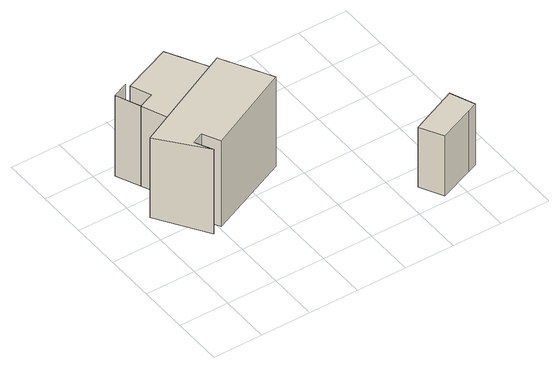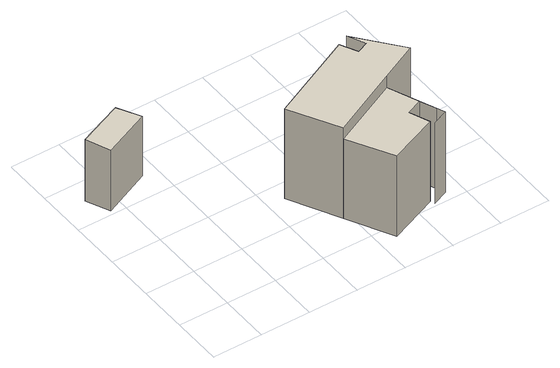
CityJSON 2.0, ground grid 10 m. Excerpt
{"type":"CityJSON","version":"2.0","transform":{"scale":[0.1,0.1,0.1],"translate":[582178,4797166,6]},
"CityObjects":{
"building1":{"type":"Building","children":["building1-1"],"geometry":[{"type":"MultiSurface","lod":"1","boundaries":[[[0,1,2,3]],[[1,4,5,2]],[[4,6,7,5]],[[6,8,9,7]],[[8,10,11,9]],[[10,12,13,11]],[[12,14,15,13]],[[14,0,3,15]],[[14,12,10,8,6,4,1,0]]]}]},
"building1-1":{"type":"BuildingPart","attributes":{"name":"8297404_P","measuredHeight":20.05},"parents":["building1"],"geometry":[{"type":"MultiSurface","lod":"2","boundaries":[[[0,1,2,3]],[[1,4,5,2]],[[4,6,7,5]],[[6,8,9,7]],[[8,10,11,9]],[[10,12,13,11]],[[12,14,15,13]],[[14,0,3,15]],[[14,12,10,8,6,4,1,0]]],"semantics":{"surfaces":[{"type":"WallSurface"},{"type":"RoofSurface"}],"values":[0,0,0,0,0,0,0,0,1]}}]},
"building2":{"type":"Building","children":["building2-1"],"geometry":[{"type":"MultiSurface","lod":"1","boundaries":[[[16,17,18,3]],[[17,19,20,18]],[[17,21,22,18]],[[21,23,24,22]],[[23,25,26,24]],[[25,27,28,26]],[[27,29,2,28]],[[29,16,3,2]],[[29,27,25,23,21,17,19,17,16]]]}]},
"building2-1":{"type":"BuildingPart","attributes":{"name":"8297403_P","measuredHeight":18.15},"parents":["building2"],"geometry":[{"type":"MultiSurface","lod":"2","boundaries":[[[16,17,18,3]],[[17,19,20,18]],[[17,21,22,18]],[[21,23,24,22]],[[23,25,26,24]],[[25,27,28,26]],[[27,29,2,28]],[[29,16,3,2]],[[29,27,25,23,21,17,19,17,16]]],"semantics":{"surfaces":[{"type":"WallSurface"},{"type":"RoofSurface"}],"values":[0,0,0,0,0,0,0,0,1]}}]},
"building3":{"type":"Building","children":["building3-1"],"geometry":[{"type":"MultiSurface","lod":"1","boundaries":[[[30,31,32,33]],[[31,34,35,32]],[[34,36,37,35]],[[36,38,39,37]],[[38,30,33,39]],[[38,36,34,31,30]]]}]},
"building3-1":{"type":"BuildingPart","attributes":{"name":"8297453_P","measuredHeight":13.72},"parents":["building3"],"geometry":[{"type":"MultiSurface","lod":"2","boundaries":[[[30,31,32,33]],[[31,34,35,32]],[[34,36,37,35]],[[36,38,39,37]],[[38,30,33,39]],[[38,36,34,31,30]]],"semantics":{"surfaces":[{"type":"WallSurface"},{"type":"RoofSurface"}],"values":[0,0,0,0,0,1]}}]}
},
"vertices":[
[77,270,217],[214,336,217],[214,336,11],[77,270,13],[268,238,217],[268,238,13],[96,156,217],[96,156,23],[79,190,217],[79,190,21],[56,180,217],[56,180,24],[73,145,217],[73,145,25],[1,233,217],[1,233,36],
[77,270,192],[32,380,192],[32,380,9],[63,393,192],[63,393,9],[52,332,192],[52,332,10],[83,345,192],[83,345,10],[67,385,192],[67,385,10],[165,425,192],[165,425,9],[214,336,192],
[528,37,151],[459,8,151],[459,8,14],[528,37,13],[434,53,151],[434,53,15],[529,94,151],[529,94,13],[549,46,151],[549,46,12]
]}
